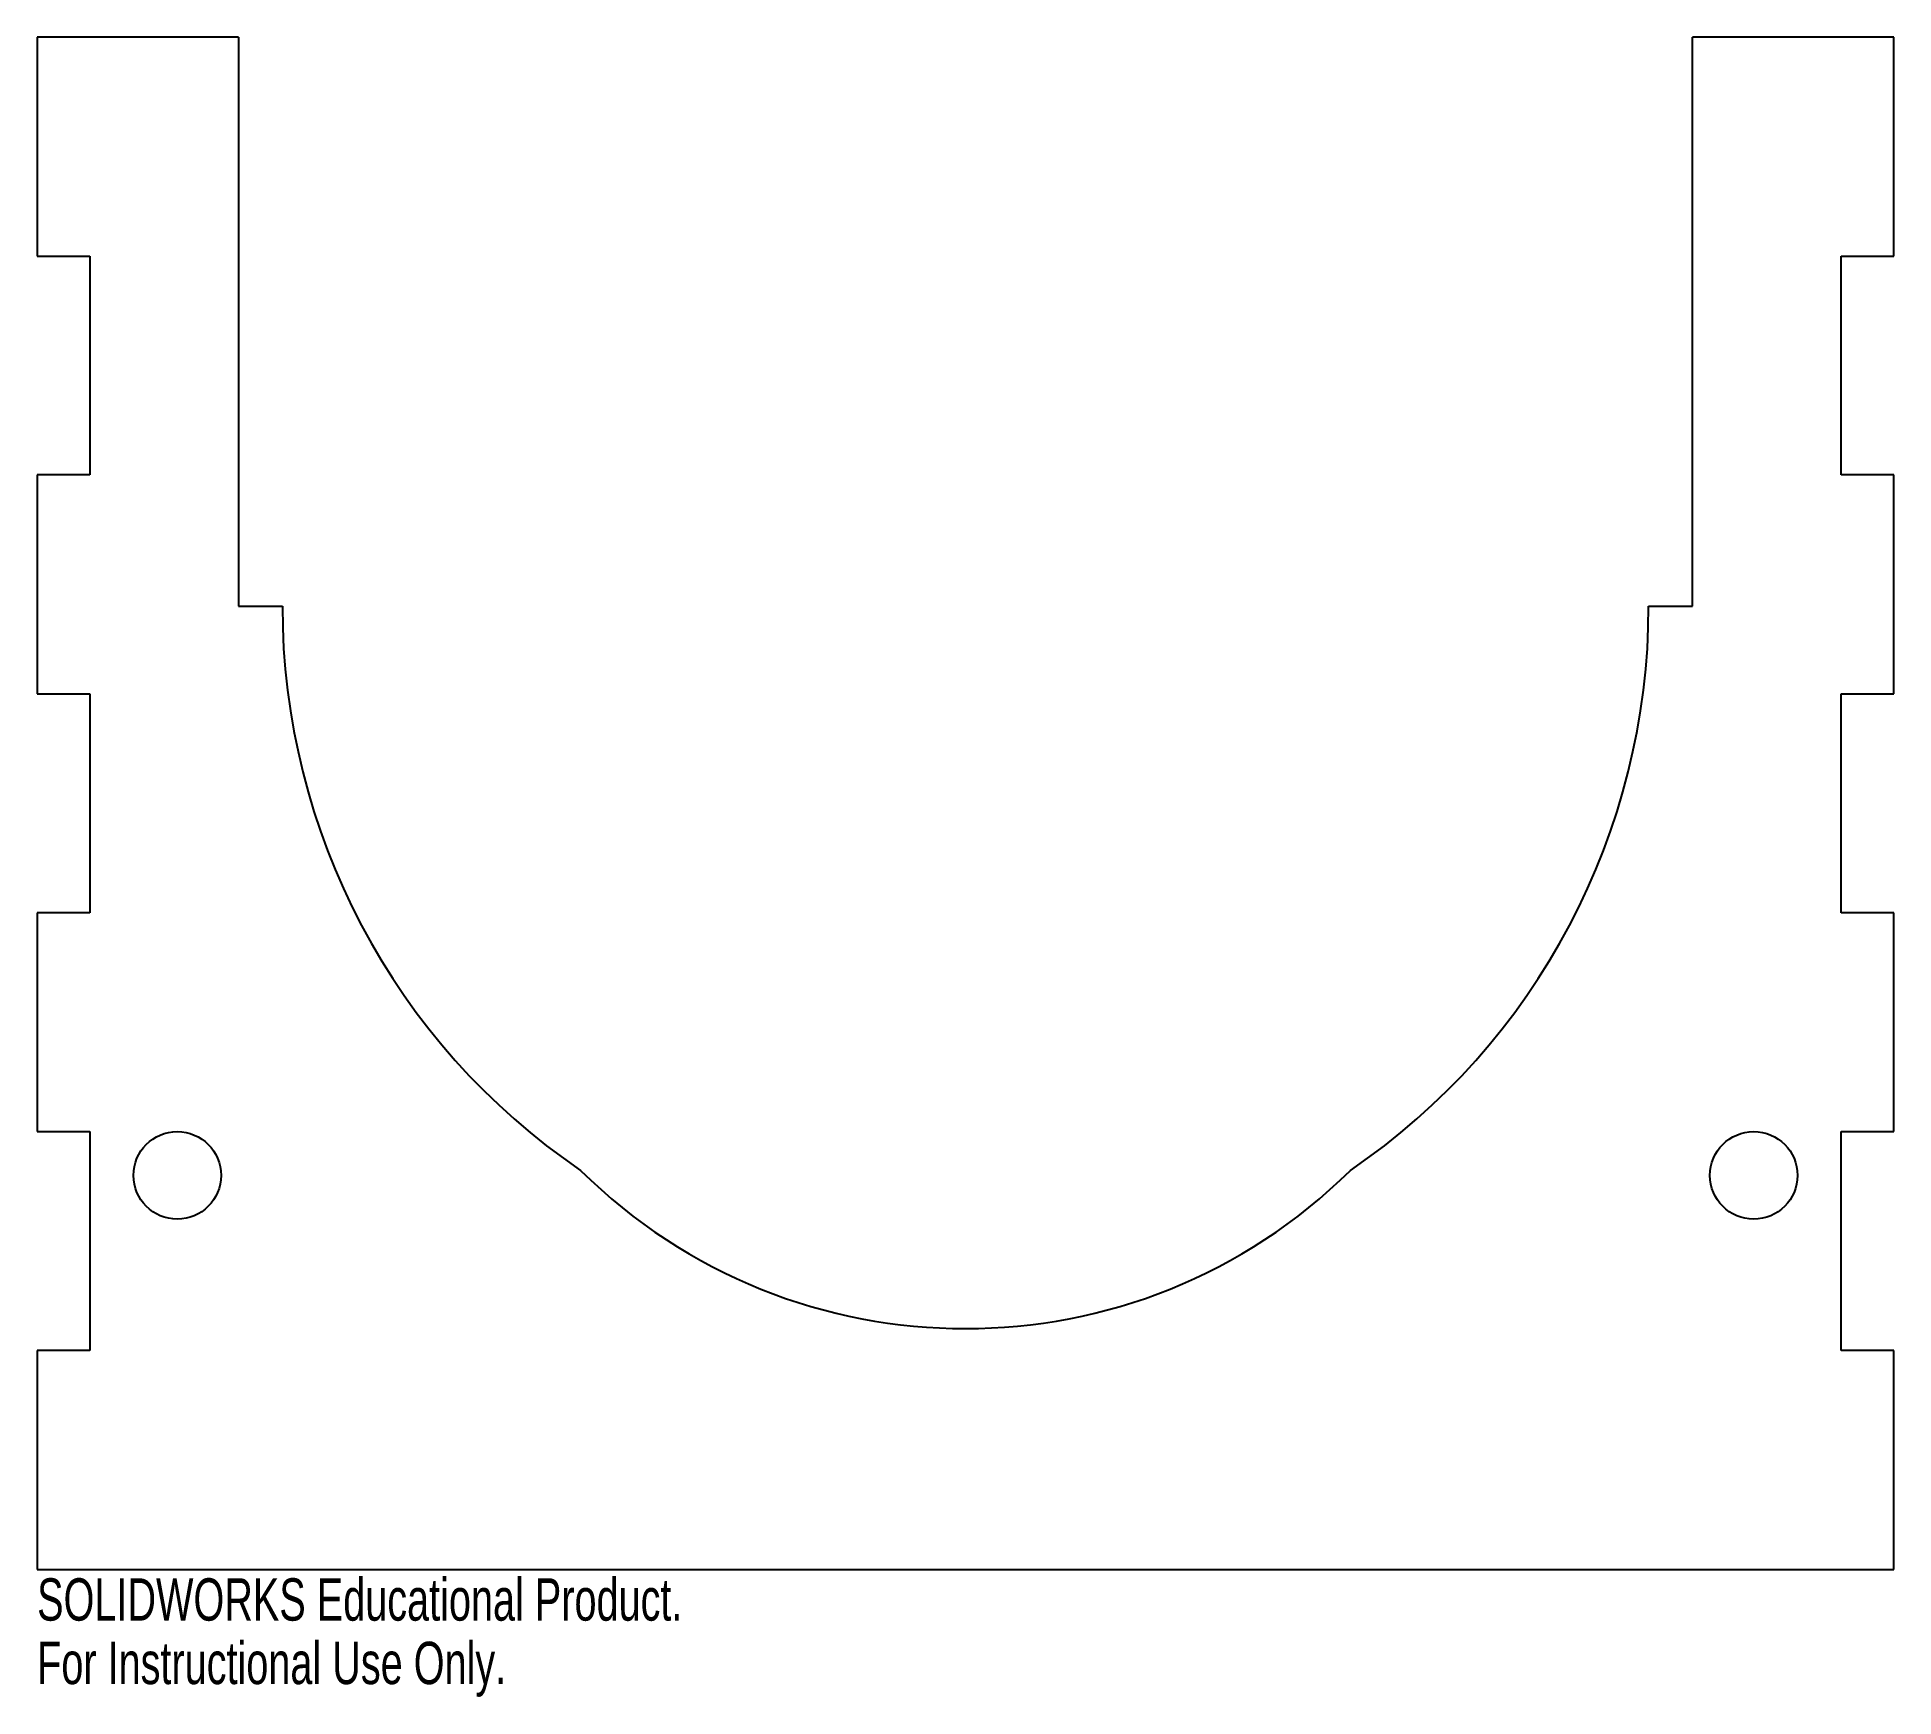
# Model space of a CAD drawing. Header units: millimetres. Extents: x -206 to 6, y -15 to 175.
import ezdxf

# ---------------------------------------------------------------- set-up
doc = ezdxf.new("R2010")
doc.units = ezdxf.units.MM
doc.styles.add('SLDTEXTSTYLE0', font='TXT', dxfattribs={"width": 0.7})

msp = doc.modelspace()

# ---------------------------------------------------------------- linework, layer by layer
at = {"color": 7, "linetype": 'Continuous', "lineweight": 25}
for p, q in [((-183, 175), (-206, 175)), ((-206, 175), (-206, 150)), ((-183, 175), (-183, 110)), ((6, 175), (-17, 175)), ((-17, 110), (-17, 175)), ((6, 150), (6, 175)), ((-206, 150), (-200, 150)), ((-200, 150), (-200, 125)), ((0, 125), (0, 150)), ((0, 150), (6, 150)), ((-200, 125), (-206, 125)), ((-206, 125), (-206, 100)), ((6, 125), (0, 125)), ((6, 100), (6, 125)), ((-183, 110), (-178, 110)), ((-22, 110), (-17, 110)), ((-206, 100), (-200, 100)), ((-200, 100), (-200, 75)), ((0, 75), (0, 100)), ((0, 100), (6, 100)), ((-200, 75), (-206, 75)), ((-206, 75), (-206, 50)), ((6, 75), (0, 75)), ((6, 50), (6, 75)), ((-206, 50), (-200, 50)), ((-200, 50), (-200, 25)), ((0, 25), (0, 50)), ((0, 50), (6, 50)), ((-200, 25), (-206, 25)), ((-206, 25), (-206, 0)), ((6, 25), (0, 25)), ((6, 0), (6, 25)), ((-206, 0), (6, 0))]:
    msp.add_line(p, q, dxfattribs=at)
for centre in [(-190, 45), (-10, 45)]:
    msp.add_circle(centre, 5, dxfattribs=at)
for centre, radius, start, end in [((-100, 110), 78, 180, 235.7105), ((-100, 110), 78, 304.2895, 0), ((-100, 90), 62.5, 225.3245, 314.6755)]:
    msp.add_arc(centre, radius, start, end, dxfattribs=at)

# ---------------------------------------------------------------- texts
at = {"color": 7, "linetype": 'Continuous', "char_height": 4.8336, "attachment_point": 1, "style": 'SLDTEXTSTYLE0'}
for s, insert in [('SOLIDWORKS Educational Product.', (-206, -1.02)), ('For Instructional Use Only.', (-206, -8.27))]:
    msp.add_mtext(s, dxfattribs=dict(at, insert=insert))

doc.saveas('drawing.dxf')
